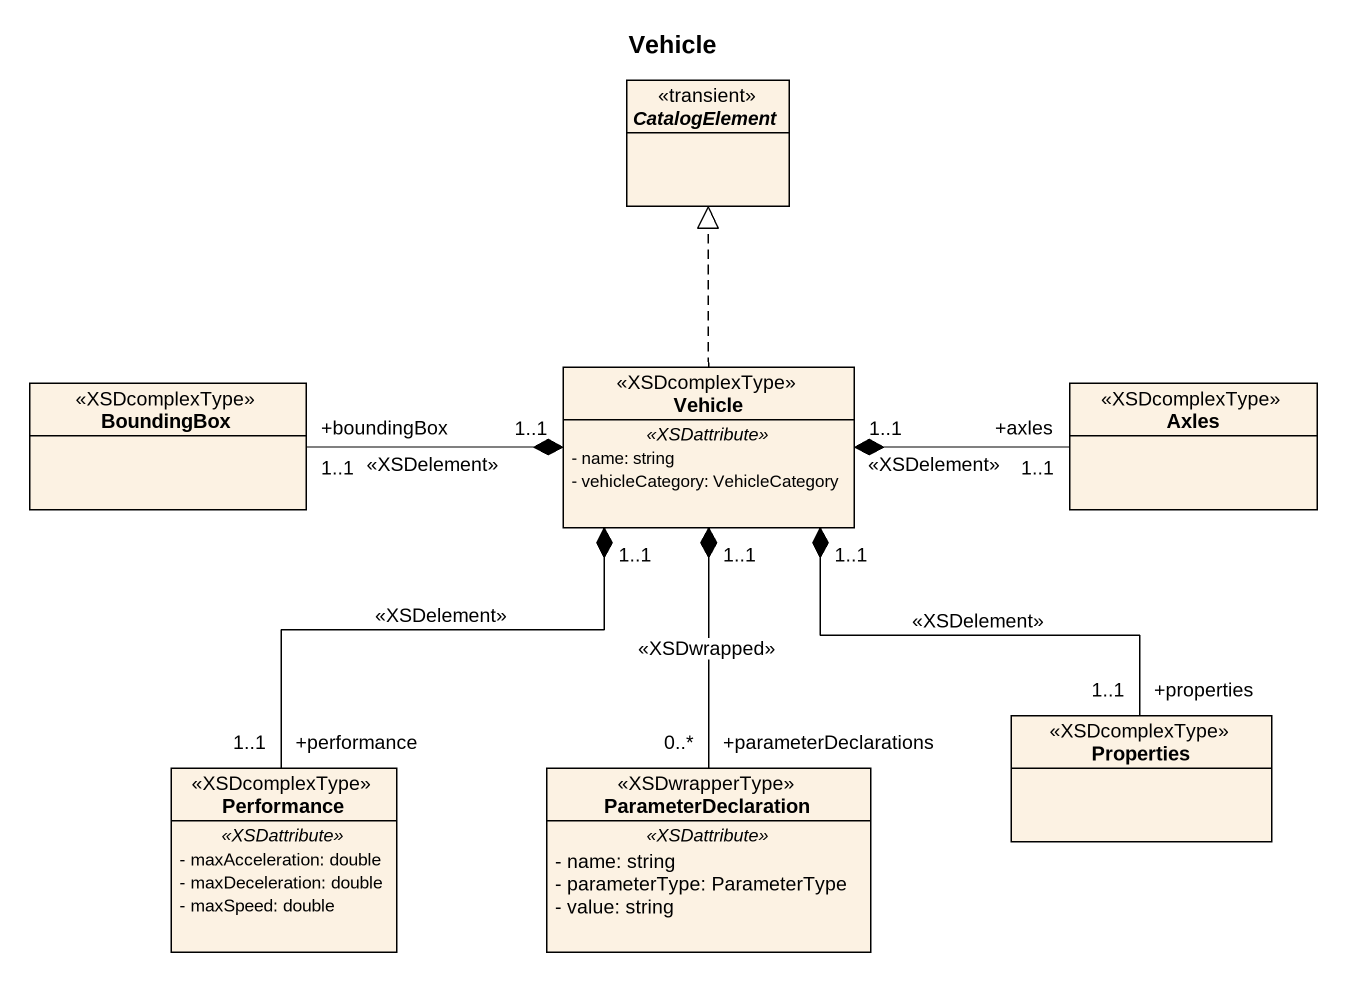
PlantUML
@startuml
title Vehicle
hide circle
hide empty members
skinparam classAttributeIconSize 0
interface CatalogElement <<transient>>
class BoundingBox <<XSDcomplexType>>
class Vehicle <<XSDcomplexType>> {
  .. <<XSDattribute>> ..
  - name: string
  - vehicleCategory: VehicleCategory
}
class Axles <<XSDcomplexType>>
class Properties <<XSDcomplexType>>
class Performance <<XSDcomplexType>> {
  .. <<XSDattribute>> ..
  - maxAcceleration: double
  - maxDeceleration: double
  - maxSpeed: double
}
class ParameterDeclaration <<XSDwrapperType>> {
  .. <<XSDattribute>> ..
  - name: string
  - parameterType: ParameterType
  - value: string
}
Vehicle .up.|> CatalogElement
Vehicle "1..1" *-left- "+boundingBox\n1..1" BoundingBox : <<XSDelement>>
Vehicle "1..1" *-right- "+axles\n1..1" Axles : <<XSDelement>>
Vehicle "1..1" *-- "+properties\n1..1" Properties : <<XSDelement>>
Vehicle "1..1" *-- "+performance\n1..1" Performance : <<XSDelement>>
Vehicle "1..1" *-- "+parameterDeclarations\n0..*" ParameterDeclaration : <<XSDwrapped>>
@enduml
